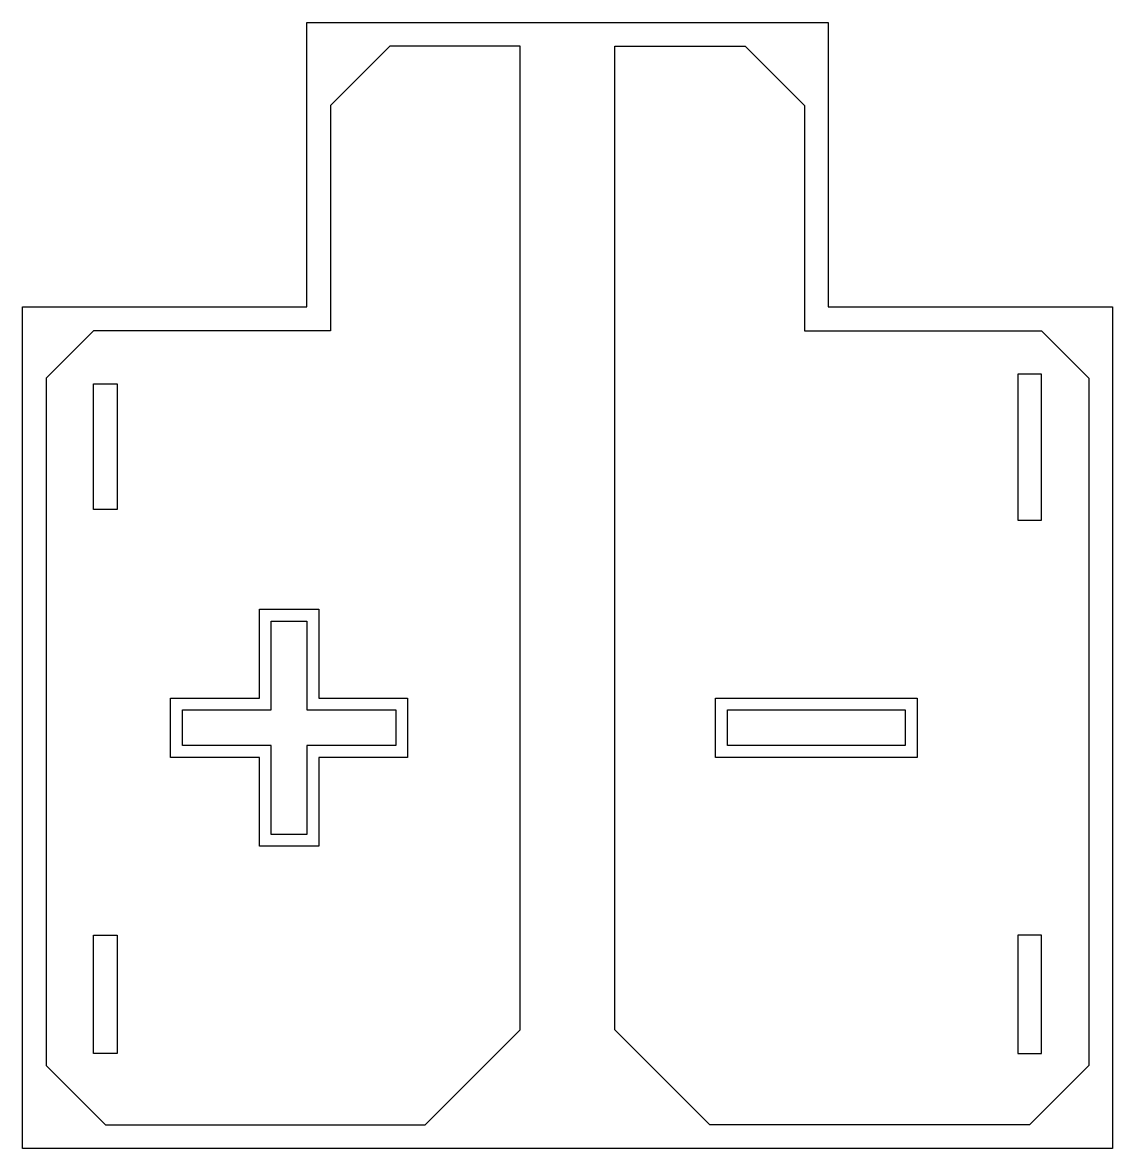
# Model space of a CAD drawing. Extents: x -1 to 131, y 225 to 318.
# Drawn here: x 81.4 to 130.5, y 224.5 to 275.2 of the extents above.
import ezdxf

# ---------------------------------------------------------------- set-up
doc = ezdxf.new("R2010")
doc.units = 0

msp = doc.modelspace()

# ---------------------------------------------------------------- linework, layer by layer
for p, q in [((94.2478, 262.408), (94.2478, 275.208)), ((94.2478, 275.208), (104.914, 275.208)), ((104.914, 275.208), (105.981, 275.208)), ((105.981, 275.208), (117.714, 275.208)), ((117.714, 275.208), (117.714, 262.408)), ((97.9811, 274.141), (95.31444, 271.47434)), ((103.848, 274.141), (97.9811, 274.141)), ((103.84776, 229.87466), (103.848, 274.141)), ((108.114, 274.141), (113.981, 274.141)), ((108.11434, 229.87466), (108.114, 274.141)), ((113.981, 274.141), (116.64766, 271.47434)), ((95.31444, 271.47434), (95.3145, 261.341)), ((116.64766, 271.47434), (116.648, 261.341)), ((81.4478, 224.541), (81.4478, 262.408)), ((81.4478, 262.408), (94.2478, 262.408)), ((117.714, 262.408), (130.514, 262.408)), ((130.514, 262.408), (130.514, 224.541)), ((84.6478, 261.341), (82.51447, 259.20767)), ((95.3145, 261.341), (84.6478, 261.341)), ((116.648, 261.341), (127.314, 261.341)), ((127.314, 261.341), (129.44733, 259.20767)), ((82.51447, 259.20767), (82.5145, 228.274)), ((84.6478, 253.3), (84.6478, 258.944)), ((84.6478, 258.944), (85.7145, 258.944)), ((85.7145, 258.944), (85.7145, 253.3)), ((127.314, 259.391), (126.248, 259.391)), ((126.248, 259.391), (126.248, 252.808)), ((127.314, 252.808), (127.314, 259.391)), ((129.44733, 259.20767), (129.448, 228.274)), ((85.7145, 253.3), (84.6478, 253.3)), ((126.248, 252.808), (127.314, 252.808)), ((92.1145, 244.808), (92.1145, 248.808)), ((92.1145, 248.808), (94.7811, 248.808)), ((94.7811, 248.808), (94.7811, 244.808)), ((92.6478, 244.274), (92.6478, 248.274)), ((92.6478, 248.274), (94.2478, 248.274)), ((94.2478, 248.274), (94.2478, 244.274)), ((88.1145, 244.808), (92.1145, 244.808)), ((88.1145, 242.141), (88.1145, 244.808)), ((94.7811, 244.808), (98.7811, 244.808)), ((98.7811, 244.808), (98.7811, 242.141)), ((112.648, 242.141), (112.648, 244.808)), ((112.648, 244.808), (117.181, 244.808)), ((117.181, 244.808), (117.234, 244.808)), ((117.234, 244.808), (121.714, 244.808)), ((121.714, 244.808), (121.714, 242.141)), ((88.6478, 242.674), (88.6478, 244.274)), ((88.6478, 244.274), (92.6478, 244.274)), ((94.2478, 244.274), (98.2478, 244.274)), ((98.2478, 244.274), (98.2478, 242.674)), ((113.181, 242.674), (113.181, 244.274)), ((113.181, 244.274), (121.181, 244.274)), ((121.181, 244.274), (121.181, 242.674)), ((92.6478, 242.674), (88.6478, 242.674)), ((92.6478, 238.674), (92.6478, 242.674)), ((98.2478, 242.674), (94.2478, 242.674)), ((94.2478, 242.674), (94.2478, 238.674)), ((121.181, 242.674), (113.181, 242.674)), ((92.1145, 242.141), (88.1145, 242.141)), ((92.1145, 238.141), (92.1145, 242.141)), ((98.7811, 242.141), (94.7811, 242.141)), ((94.7811, 242.141), (94.7811, 238.141)), ((117.181, 242.141), (112.648, 242.141)), ((121.714, 242.141), (117.181, 242.141)), ((94.2478, 238.674), (92.6478, 238.674)), ((94.7811, 238.141), (92.1145, 238.141)), ((84.6478, 228.808), (84.6478, 234.141)), ((84.6478, 234.141), (85.7145, 234.141)), ((85.7145, 234.141), (85.7145, 228.808)), ((127.314, 234.141), (126.248, 234.141)), ((126.248, 234.141), (126.248, 228.808)), ((127.314, 228.808), (127.314, 234.141)), ((99.5811, 225.608), (103.84776, 229.87466)), ((112.381, 225.608), (108.11434, 229.87466)), ((85.7145, 228.808), (84.6478, 228.808)), ((126.248, 228.808), (127.314, 228.808)), ((82.5145, 228.274), (85.18116, 225.60734)), ((129.448, 228.274), (126.78134, 225.60734)), ((85.18116, 225.60734), (99.5811, 225.608)), ((126.78134, 225.60734), (112.381, 225.608)), ((104.914, 224.541), (81.4478, 224.541)), ((105.981, 224.541), (104.914, 224.541)), ((130.514, 224.541), (105.981, 224.541))]:
    msp.add_line(p, q)

doc.saveas('drawing.dxf')
